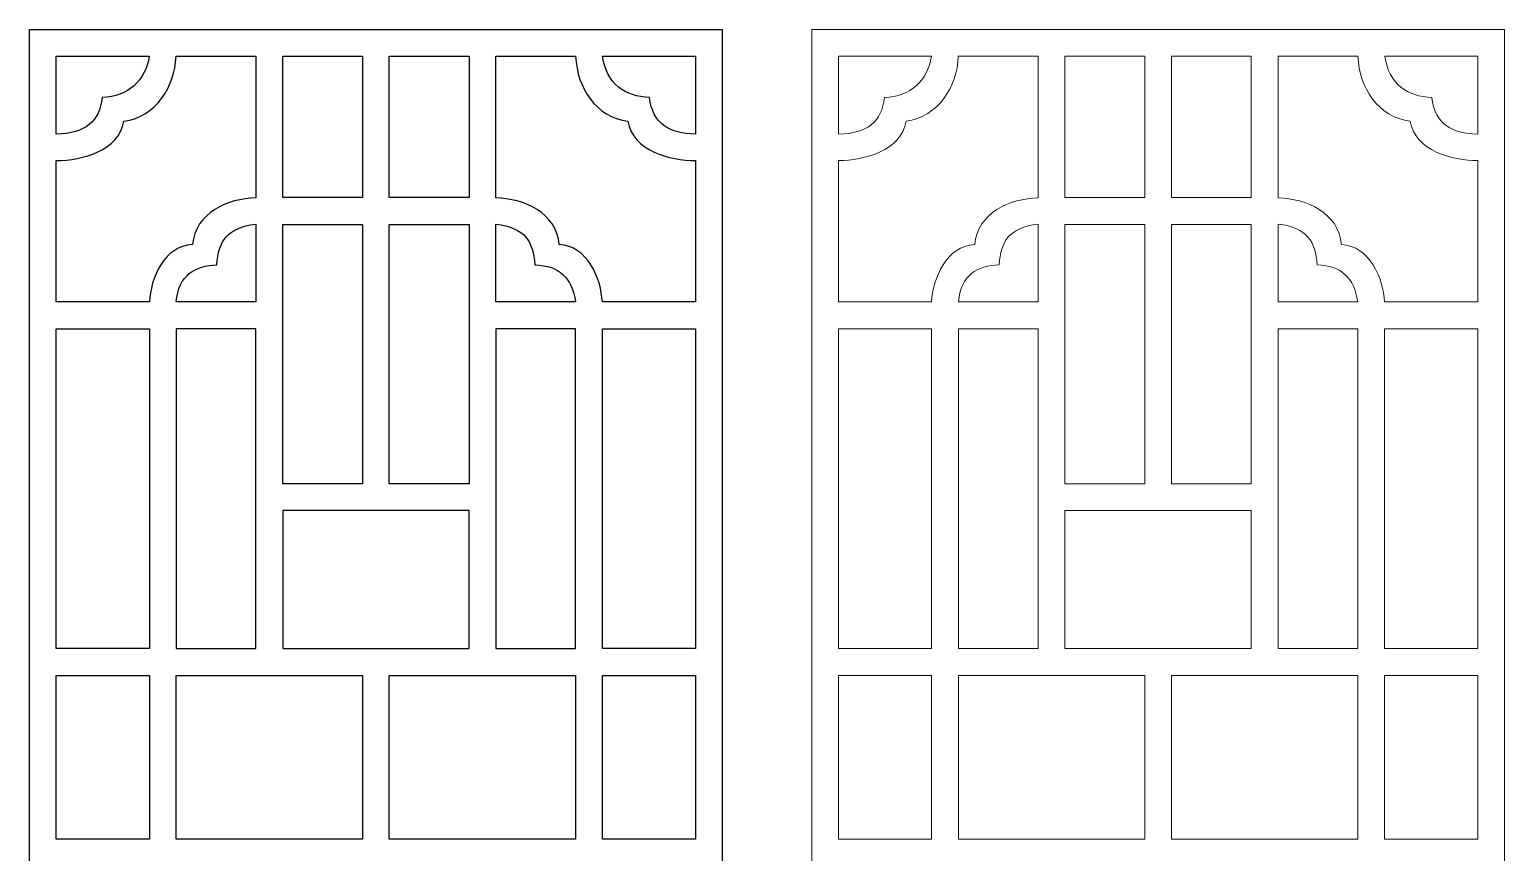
# Model space of a CAD drawing. Header units: centimetres. Extents: x -27.5 to -18.9, y -9.5 to 9.5.
# Drawn here: x -27.5 to -18.87, y 4.68 to 9.5 of the extents above; entities that cross this region are included whole.
import ezdxf

# ---------------------------------------------------------------- set-up
doc = ezdxf.new("R2010")
doc.units = ezdxf.units.CM
doc.header["$MEASUREMENT"] = 0
doc.layers.add('layer 1', color=7, linetype='Continuous')

msp = doc.modelspace()

# ---------------------------------------------------------------- linework, layer by layer
at = {"layer": 'layer 1', "color": 250}
for points, knots in [([(-27.5, -0.97946), (-27.5, -0.97946), (-27.5, -0.97946), (-27.5, -0.97946), (-27.5, -0.97946), (-27.5, -0.97946), (-27.5, -9.5), (-27.5, -9.5), (-27.5, -9.5), (-27.5, -9.5), (-27.34315, -9.5), (-27.34315, -9.5), (-27.34315, -9.5), (-26.09687, -9.5), (-24.85053, -9.5), (-23.60422, -9.5), (-23.60422, -9.5), (-23.60422, -9.5), (-23.44735, -9.5), (-23.44735, -9.5), (-23.44735, -9.5), (-23.44735, -9.5), (-23.44735, -0.97946), (-23.44735, -0.97946), (-23.44735, -0.97946), (-23.44735, -0.97946), (-23.44735, 0.97946), (-23.44735, 0.97946), (-23.44735, 0.97946), (-23.44735, 0.97946), (-23.44735, 9.5), (-23.44735, 9.5), (-23.44735, 9.5), (-24.79824, 9.5), (-26.1491, 9.5), (-27.5, 9.5), (-27.5, 9.5), (-27.5, 9.5), (-27.5, 0.97946), (-27.5, 0.97946), (-27.5, 0.97946), (-27.5, 0.97946), (-27.5, -0.97946), (-27.5, -0.97946)], [0, 0, 0, 0, 0.0833333, 0.0833333, 0.0833333, 0.0833333, 0.1666667, 0.1666667, 0.1666667, 0.1666667, 0.25, 0.25, 0.25, 0.25, 0.3333333, 0.3333333, 0.3333333, 0.3333333, 0.4166667, 0.4166667, 0.4166667, 0.4166667, 0.5, 0.5, 0.5, 0.5, 0.5833333, 0.5833333, 0.5833333, 0.5833333, 0.6666667, 0.6666667, 0.6666667, 0.6666667, 0.75, 0.75, 0.75, 0.75, 0.8333333, 0.8333333, 0.8333333, 0.8333333, 1, 1, 1, 1]), ([(-27.34315, 7.90481), (-27.34315, 7.90481), (-27.34315, 7.90481), (-27.34315, 7.90481), (-27.34315, 7.90481), (-27.34315, 7.90481), (-26.79856, 7.90481), (-26.79856, 7.90481), (-26.79856, 7.90481), (-26.79196, 8.04326), (-26.71147, 8.23476), (-26.54595, 8.24041), (-26.54595, 8.24041), (-26.53061, 8.42752), (-26.33922, 8.50921), (-26.17553, 8.5153), (-26.17553, 8.5153), (-26.17553, 8.5153), (-26.17553, 9.34313), (-26.17553, 9.34313), (-26.17553, 9.34313), (-26.17553, 9.34313), (-26.6424, 9.34313), (-26.6424, 9.34313), (-26.6424, 9.34313), (-26.65088, 9.16404), (-26.75749, 8.98968), (-26.94834, 8.96239), (-26.94834, 8.96239), (-26.97572, 8.79096), (-27.19266, 8.73349), (-27.34315, 8.73255), (-27.34315, 8.73255), (-27.34315, 8.73255), (-27.34315, 7.90481), (-27.34315, 7.90481)], [0, 0, 0, 0, 0.1, 0.1, 0.1, 0.1, 0.2, 0.2, 0.2, 0.2, 0.3, 0.3, 0.3, 0.3, 0.4, 0.4, 0.4, 0.4, 0.5, 0.5, 0.5, 0.5, 0.6, 0.6, 0.6, 0.6, 0.7, 0.7, 0.7, 0.7, 0.8, 0.8, 0.8, 0.8, 1, 1, 1, 1]), ([(-26.79967, 9.34313), (-26.79967, 9.34313), (-26.79967, 9.34313), (-26.79967, 9.34313), (-26.79967, 9.34313), (-26.79967, 9.34313), (-27.34315, 9.34313), (-27.34315, 9.34313), (-27.34315, 9.34313), (-27.34315, 9.34313), (-27.34315, 8.8875), (-27.34315, 8.8875), (-27.34315, 8.8875), (-27.17222, 8.89127), (-27.09045, 8.96128), (-27.0747, 9.1018), (-27.0747, 9.1018), (-26.92271, 9.10881), (-26.82112, 9.19828), (-26.79967, 9.34313)], [0, 0, 0, 0, 0.1666667, 0.1666667, 0.1666667, 0.1666667, 0.3333333, 0.3333333, 0.3333333, 0.3333333, 0.5, 0.5, 0.5, 0.5, 0.6666667, 0.6666667, 0.6666667, 0.6666667, 1, 1, 1, 1]), ([(-25.55211, 9.34313), (-25.55211, 9.34313), (-25.55211, 9.34313), (-25.55211, 9.34313), (-25.55211, 9.34313), (-25.55211, 9.34313), (-26.01865, 9.34313), (-26.01865, 9.34313), (-26.01865, 9.34313), (-26.01865, 9.34313), (-26.01865, 8.51567), (-26.01865, 8.51567), (-26.01865, 8.51567), (-26.01865, 8.51567), (-25.55211, 8.51567), (-25.55211, 8.51567), (-25.55211, 8.51567), (-25.55211, 8.51567), (-25.55211, 9.34313), (-25.55211, 9.34313)], [0, 0, 0, 0, 0.1666667, 0.1666667, 0.1666667, 0.1666667, 0.3333333, 0.3333333, 0.3333333, 0.3333333, 0.5, 0.5, 0.5, 0.5, 0.6666667, 0.6666667, 0.6666667, 0.6666667, 1, 1, 1, 1]), ([(-24.92872, 9.34313), (-24.92872, 9.34313), (-24.92872, 9.34313), (-24.92872, 9.34313), (-24.92872, 9.34313), (-24.92872, 9.34313), (-25.39529, 9.34313), (-25.39529, 9.34313), (-25.39529, 9.34313), (-25.39529, 9.34313), (-25.39529, 8.51567), (-25.39529, 8.51567), (-25.39529, 8.51567), (-25.39529, 8.51567), (-24.92872, 8.51567), (-24.92872, 8.51567), (-24.92872, 8.51567), (-24.92872, 8.51567), (-24.92872, 9.34313), (-24.92872, 9.34313)], [0, 0, 0, 0, 0.1666667, 0.1666667, 0.1666667, 0.1666667, 0.3333333, 0.3333333, 0.3333333, 0.3333333, 0.5, 0.5, 0.5, 0.5, 0.6666667, 0.6666667, 0.6666667, 0.6666667, 1, 1, 1, 1]), ([(-23.60422, 7.90481), (-23.60422, 7.90481), (-23.60422, 7.90481), (-23.60422, 7.90481), (-23.60422, 7.90481), (-23.60422, 7.90481), (-23.60422, 8.73255), (-23.60422, 8.73255), (-23.60422, 8.73255), (-23.75103, 8.73346), (-23.97134, 8.78869), (-23.99907, 8.96239), (-23.99907, 8.96239), (-24.18577, 8.98908), (-24.29613, 9.15536), (-24.30497, 9.34313), (-24.30497, 9.34313), (-24.30497, 9.34313), (-24.77184, 9.34313), (-24.77184, 9.34313), (-24.77184, 9.34313), (-24.77184, 9.34313), (-24.77184, 8.5153), (-24.77184, 8.5153), (-24.77184, 8.5153), (-24.60696, 8.50917), (-24.41701, 8.42739), (-24.40143, 8.24041), (-24.40143, 8.24041), (-24.23748, 8.2348), (-24.15544, 8.04244), (-24.14884, 7.90481), (-24.14884, 7.90481), (-24.14884, 7.90481), (-23.60422, 7.90481), (-23.60422, 7.90481)], [0, 0, 0, 0, 0.1, 0.1, 0.1, 0.1, 0.2, 0.2, 0.2, 0.2, 0.3, 0.3, 0.3, 0.3, 0.4, 0.4, 0.4, 0.4, 0.5, 0.5, 0.5, 0.5, 0.6, 0.6, 0.6, 0.6, 0.7, 0.7, 0.7, 0.7, 0.8, 0.8, 0.8, 0.8, 1, 1, 1, 1]), ([(-23.60422, 8.8875), (-23.60422, 8.8875), (-23.60422, 8.8875), (-23.60422, 8.8875), (-23.60422, 8.8875), (-23.60422, 8.8875), (-23.60422, 9.34313), (-23.60422, 9.34313), (-23.60422, 9.34313), (-23.60422, 9.34313), (-24.14771, 9.34313), (-24.14771, 9.34313), (-24.14771, 9.34313), (-24.12289, 9.17552), (-24.01396, 9.10831), (-23.87267, 9.1018), (-23.87267, 9.1018), (-23.85544, 8.94745), (-23.75577, 8.89085), (-23.60422, 8.8875)], [0, 0, 0, 0, 0.1666667, 0.1666667, 0.1666667, 0.1666667, 0.3333333, 0.3333333, 0.3333333, 0.3333333, 0.5, 0.5, 0.5, 0.5, 0.6666667, 0.6666667, 0.6666667, 0.6666667, 1, 1, 1, 1]), ([(-26.40371, 8.12225), (-26.40371, 8.12225), (-26.40371, 8.12225), (-26.40371, 8.12225), (-26.40371, 8.12225), (-26.5305, 8.11736), (-26.62893, 8.06199), (-26.64146, 7.90481), (-26.64146, 7.90481), (-26.64146, 7.90481), (-26.17553, 7.90481), (-26.17553, 7.90481), (-26.17553, 7.90481), (-26.17553, 7.90481), (-26.17553, 8.36042), (-26.17553, 8.36042), (-26.17553, 8.36042), (-26.34704, 8.33998), (-26.3932, 8.26016), (-26.40371, 8.12225)], [0, 0, 0, 0, 0.1666667, 0.1666667, 0.1666667, 0.1666667, 0.3333333, 0.3333333, 0.3333333, 0.3333333, 0.5, 0.5, 0.5, 0.5, 0.6666667, 0.6666667, 0.6666667, 0.6666667, 1, 1, 1, 1]), ([(-25.55211, 6.84096), (-25.55211, 6.84096), (-25.55211, 6.84096), (-25.55211, 6.84096), (-25.55211, 6.84096), (-25.55211, 6.84096), (-25.55211, 8.3588), (-25.55211, 8.3588), (-25.55211, 8.3588), (-25.55211, 8.3588), (-26.01865, 8.3588), (-26.01865, 8.3588), (-26.01865, 8.3588), (-26.01865, 8.3588), (-26.01865, 6.84096), (-26.01865, 6.84096), (-26.01865, 6.84096), (-26.01865, 6.84096), (-25.55211, 6.84096), (-25.55211, 6.84096)], [0, 0, 0, 0, 0.1666667, 0.1666667, 0.1666667, 0.1666667, 0.3333333, 0.3333333, 0.3333333, 0.3333333, 0.5, 0.5, 0.5, 0.5, 0.6666667, 0.6666667, 0.6666667, 0.6666667, 1, 1, 1, 1]), ([(-25.39529, 6.84096), (-25.39529, 6.84096), (-25.39529, 6.84096), (-25.39529, 6.84096), (-25.39529, 6.84096), (-25.39529, 6.84096), (-24.92872, 6.84096), (-24.92872, 6.84096), (-24.92872, 6.84096), (-24.92872, 6.84096), (-24.92872, 8.3588), (-24.92872, 8.3588), (-24.92872, 8.3588), (-24.92872, 8.3588), (-25.39529, 8.3588), (-25.39529, 8.3588), (-25.39529, 8.3588), (-25.39529, 8.3588), (-25.39529, 6.84096), (-25.39529, 6.84096)], [0, 0, 0, 0, 0.1666667, 0.1666667, 0.1666667, 0.1666667, 0.3333333, 0.3333333, 0.3333333, 0.3333333, 0.5, 0.5, 0.5, 0.5, 0.6666667, 0.6666667, 0.6666667, 0.6666667, 1, 1, 1, 1]), ([(-24.30594, 7.90493), (-24.30594, 7.90493), (-24.30594, 7.90493), (-24.30594, 7.90493), (-24.30594, 7.90493), (-24.32626, 8.04676), (-24.40048, 8.11672), (-24.54366, 8.12225), (-24.54366, 8.12225), (-24.55414, 8.25908), (-24.59916, 8.33985), (-24.77184, 8.36042), (-24.77184, 8.36042), (-24.77184, 8.36042), (-24.77184, 7.90481), (-24.77184, 7.90481), (-24.77184, 7.90481), (-24.77184, 7.90481), (-24.30591, 7.90481), (-24.30591, 7.90481), (-24.30591, 7.90481), (-24.30591, 7.90481), (-24.30594, 7.90493), (-24.30594, 7.90493)], [0, 0, 0, 0, 0.1428571, 0.1428571, 0.1428571, 0.1428571, 0.2857143, 0.2857143, 0.2857143, 0.2857143, 0.4285714, 0.4285714, 0.4285714, 0.4285714, 0.5714286, 0.5714286, 0.5714286, 0.5714286, 0.7142857, 0.7142857, 0.7142857, 0.7142857, 1, 1, 1, 1]), ([(-27.34315, 5.87569), (-27.34315, 5.87569), (-27.34315, 5.87569), (-27.34315, 5.87569), (-27.34315, 5.87569), (-27.34315, 5.87569), (-26.79894, 5.87569), (-26.79894, 5.87569), (-26.79894, 5.87569), (-26.79894, 5.87569), (-26.79894, 7.74794), (-26.79894, 7.74794), (-26.79894, 7.74794), (-26.79894, 7.74794), (-27.34315, 7.74794), (-27.34315, 7.74794), (-27.34315, 7.74794), (-27.34315, 7.74794), (-27.34315, 5.87569), (-27.34315, 5.87569)], [0, 0, 0, 0, 0.1666667, 0.1666667, 0.1666667, 0.1666667, 0.3333333, 0.3333333, 0.3333333, 0.3333333, 0.5, 0.5, 0.5, 0.5, 0.6666667, 0.6666667, 0.6666667, 0.6666667, 1, 1, 1, 1]), ([(-26.17553, 5.87569), (-26.17553, 5.87569), (-26.17553, 5.87569), (-26.17553, 5.87569), (-26.17553, 5.87569), (-26.17553, 5.87569), (-26.6421, 5.87569), (-26.6421, 5.87569), (-26.6421, 5.87569), (-26.6421, 6.21486), (-26.6421, 7.40875), (-26.6421, 7.74794), (-26.6421, 7.74794), (-26.6421, 7.74794), (-26.17553, 7.74794), (-26.17553, 7.74794), (-26.17553, 7.74794), (-26.17553, 7.40875), (-26.17553, 6.21486), (-26.17553, 5.87569)], [0, 0, 0, 0, 0.1666667, 0.1666667, 0.1666667, 0.1666667, 0.3333333, 0.3333333, 0.3333333, 0.3333333, 0.5, 0.5, 0.5, 0.5, 0.6666667, 0.6666667, 0.6666667, 0.6666667, 1, 1, 1, 1]), ([(-24.77184, 5.87569), (-24.77184, 5.87569), (-24.77184, 5.87569), (-24.77184, 5.87569), (-24.77184, 5.87569), (-24.77184, 6.21486), (-24.77184, 7.40875), (-24.77184, 7.74794), (-24.77184, 7.74794), (-24.77184, 7.74794), (-24.30527, 7.74794), (-24.30527, 7.74794), (-24.30527, 7.74794), (-24.30527, 7.40875), (-24.30527, 6.21486), (-24.30527, 5.87569), (-24.30527, 5.87569), (-24.30527, 5.87569), (-24.77184, 5.87569), (-24.77184, 5.87569)], [0, 0, 0, 0, 0.1666667, 0.1666667, 0.1666667, 0.1666667, 0.3333333, 0.3333333, 0.3333333, 0.3333333, 0.5, 0.5, 0.5, 0.5, 0.6666667, 0.6666667, 0.6666667, 0.6666667, 1, 1, 1, 1]), ([(-23.60422, 5.87569), (-23.60422, 5.87569), (-23.60422, 5.87569), (-23.60422, 5.87569), (-23.60422, 5.87569), (-23.60422, 5.87569), (-23.60422, 7.74794), (-23.60422, 7.74794), (-23.60422, 7.74794), (-23.60422, 7.74794), (-24.14842, 7.74794), (-24.14842, 7.74794), (-24.14842, 7.74794), (-24.14842, 7.74794), (-24.14842, 5.87569), (-24.14842, 5.87569), (-24.14842, 5.87569), (-24.14842, 5.87569), (-23.60422, 5.87569), (-23.60422, 5.87569)], [0, 0, 0, 0, 0.1666667, 0.1666667, 0.1666667, 0.1666667, 0.3333333, 0.3333333, 0.3333333, 0.3333333, 0.5, 0.5, 0.5, 0.5, 0.6666667, 0.6666667, 0.6666667, 0.6666667, 1, 1, 1, 1]), ([(-24.92872, 6.68409), (-24.92872, 6.68409), (-24.92872, 6.68409), (-24.92872, 6.68409), (-24.92872, 6.68409), (-24.92872, 6.68409), (-24.92872, 5.87569), (-24.92872, 5.87569), (-24.92872, 5.87569), (-24.92872, 5.87569), (-26.01865, 5.87569), (-26.01865, 5.87569), (-26.01865, 5.87569), (-26.01865, 5.87569), (-26.01865, 6.68409), (-26.01865, 6.68409), (-26.01865, 6.68409), (-26.01865, 6.68409), (-24.92872, 6.68409), (-24.92872, 6.68409)], [0, 0, 0, 0, 0.1666667, 0.1666667, 0.1666667, 0.1666667, 0.3333333, 0.3333333, 0.3333333, 0.3333333, 0.5, 0.5, 0.5, 0.5, 0.6666667, 0.6666667, 0.6666667, 0.6666667, 1, 1, 1, 1]), ([(-26.79894, 5.71882), (-26.79894, 5.71882), (-27.34315, 5.71882), (-27.34315, 5.71882), (-27.34315, 5.71882), (-27.34315, 5.71882), (-27.34315, 4.76062), (-27.34315, 4.76062), (-27.34315, 4.76062), (-27.34315, 4.76062), (-26.79894, 4.76062), (-26.79894, 4.76062), (-26.79894, 4.76062), (-26.79894, 4.76062), (-26.79894, 5.71882), (-26.79894, 5.71882)], [0, 0, 0, 0, 0.2, 0.2, 0.2, 0.2, 0.4, 0.4, 0.4, 0.4, 0.6, 0.6, 0.6, 0.6, 1, 1, 1, 1]), ([(-25.55211, 5.71882), (-25.55211, 5.71882), (-25.55211, 5.71882), (-25.55211, 5.71882), (-25.55211, 5.71882), (-25.55211, 5.71882), (-26.6421, 5.71882), (-26.6421, 5.71882), (-26.6421, 5.71882), (-26.6421, 5.71882), (-26.6421, 4.76062), (-26.6421, 4.76062), (-26.6421, 4.76062), (-26.6421, 4.76062), (-25.55211, 4.76062), (-25.55211, 4.76062), (-25.55211, 4.76062), (-25.55211, 4.76062), (-25.55211, 5.71882), (-25.55211, 5.71882)], [0, 0, 0, 0, 0.1666667, 0.1666667, 0.1666667, 0.1666667, 0.3333333, 0.3333333, 0.3333333, 0.3333333, 0.5, 0.5, 0.5, 0.5, 0.6666667, 0.6666667, 0.6666667, 0.6666667, 1, 1, 1, 1]), ([(-24.30527, 5.71882), (-24.30527, 5.71882), (-24.30527, 5.71882), (-24.30527, 5.71882), (-24.30527, 5.71882), (-24.30527, 5.71882), (-25.39529, 5.71882), (-25.39529, 5.71882), (-25.39529, 5.71882), (-25.39529, 5.71882), (-25.39529, 4.76062), (-25.39529, 4.76062), (-25.39529, 4.76062), (-25.39529, 4.76062), (-24.30527, 4.76062), (-24.30527, 4.76062), (-24.30527, 4.76062), (-24.30527, 4.76062), (-24.30527, 5.71882), (-24.30527, 5.71882)], [0, 0, 0, 0, 0.1666667, 0.1666667, 0.1666667, 0.1666667, 0.3333333, 0.3333333, 0.3333333, 0.3333333, 0.5, 0.5, 0.5, 0.5, 0.6666667, 0.6666667, 0.6666667, 0.6666667, 1, 1, 1, 1]), ([(-23.60422, 5.71882), (-23.60422, 5.71882), (-23.60422, 5.71882), (-23.60422, 5.71882), (-23.60422, 5.71882), (-23.60422, 5.71882), (-24.14842, 5.71882), (-24.14842, 5.71882), (-24.14842, 5.71882), (-24.14842, 5.71882), (-24.14842, 4.76062), (-24.14842, 4.76062), (-24.14842, 4.76062), (-24.14842, 4.76062), (-23.60422, 4.76062), (-23.60422, 4.76062), (-23.60422, 4.76062), (-23.60422, 4.76062), (-23.60422, 5.71882), (-23.60422, 5.71882)], [0, 0, 0, 0, 0.1666667, 0.1666667, 0.1666667, 0.1666667, 0.3333333, 0.3333333, 0.3333333, 0.3333333, 0.5, 0.5, 0.5, 0.5, 0.6666667, 0.6666667, 0.6666667, 0.6666667, 1, 1, 1, 1])]:
    msp.add_open_spline(points, degree=3, knots=knots, dxfattribs=at)
at = {"layer": 'layer 1', "color": 7, "lineweight": 9}
for points, knots in [([(-22.92398, -0.97946), (-22.92398, -0.97946), (-22.92398, -0.97946), (-22.92398, -0.97946), (-22.92398, -0.97946), (-22.92398, -0.97946), (-22.92398, -9.5), (-22.92398, -9.5), (-22.92398, -9.5), (-22.92398, -9.5), (-22.76713, -9.5), (-22.76713, -9.5), (-22.76713, -9.5), (-21.52085, -9.5), (-20.27451, -9.5), (-19.0282, -9.5), (-19.0282, -9.5), (-19.0282, -9.5), (-18.87133, -9.5), (-18.87133, -9.5), (-18.87133, -9.5), (-18.87133, -9.5), (-18.87133, -0.97946), (-18.87133, -0.97946), (-18.87133, -0.97946), (-18.87133, -0.97946), (-18.87133, 0.97946), (-18.87133, 0.97946), (-18.87133, 0.97946), (-18.87133, 0.97946), (-18.87133, 9.5), (-18.87133, 9.5), (-18.87133, 9.5), (-20.22222, 9.5), (-21.57308, 9.5), (-22.92398, 9.5), (-22.92398, 9.5), (-22.92398, 9.5), (-22.92398, 0.97946), (-22.92398, 0.97946), (-22.92398, 0.97946), (-22.92398, 0.97946), (-22.92398, -0.97946), (-22.92398, -0.97946)], [0, 0, 0, 0, 0.0833333, 0.0833333, 0.0833333, 0.0833333, 0.1666667, 0.1666667, 0.1666667, 0.1666667, 0.25, 0.25, 0.25, 0.25, 0.3333333, 0.3333333, 0.3333333, 0.3333333, 0.4166667, 0.4166667, 0.4166667, 0.4166667, 0.5, 0.5, 0.5, 0.5, 0.5833333, 0.5833333, 0.5833333, 0.5833333, 0.6666667, 0.6666667, 0.6666667, 0.6666667, 0.75, 0.75, 0.75, 0.75, 0.8333333, 0.8333333, 0.8333333, 0.8333333, 1, 1, 1, 1]), ([(-22.76713, 7.90481), (-22.76713, 7.90481), (-22.76713, 7.90481), (-22.76713, 7.90481), (-22.76713, 7.90481), (-22.76713, 7.90481), (-22.22254, 7.90481), (-22.22254, 7.90481), (-22.22254, 7.90481), (-22.21594, 8.04326), (-22.13545, 8.23476), (-21.96993, 8.24041), (-21.96993, 8.24041), (-21.95459, 8.42752), (-21.7632, 8.50921), (-21.59951, 8.5153), (-21.59951, 8.5153), (-21.59951, 8.5153), (-21.59951, 9.34313), (-21.59951, 9.34313), (-21.59951, 9.34313), (-21.59951, 9.34313), (-22.06638, 9.34313), (-22.06638, 9.34313), (-22.06638, 9.34313), (-22.07486, 9.16404), (-22.18147, 8.98968), (-22.37232, 8.96239), (-22.37232, 8.96239), (-22.3997, 8.79096), (-22.61664, 8.73349), (-22.76713, 8.73255), (-22.76713, 8.73255), (-22.76713, 8.73255), (-22.76713, 7.90481), (-22.76713, 7.90481)], [0, 0, 0, 0, 0.1, 0.1, 0.1, 0.1, 0.2, 0.2, 0.2, 0.2, 0.3, 0.3, 0.3, 0.3, 0.4, 0.4, 0.4, 0.4, 0.5, 0.5, 0.5, 0.5, 0.6, 0.6, 0.6, 0.6, 0.7, 0.7, 0.7, 0.7, 0.8, 0.8, 0.8, 0.8, 1, 1, 1, 1]), ([(-22.22365, 9.34313), (-22.22365, 9.34313), (-22.22365, 9.34313), (-22.22365, 9.34313), (-22.22365, 9.34313), (-22.22365, 9.34313), (-22.76713, 9.34313), (-22.76713, 9.34313), (-22.76713, 9.34313), (-22.76713, 9.34313), (-22.76713, 8.8875), (-22.76713, 8.8875), (-22.76713, 8.8875), (-22.5962, 8.89127), (-22.51443, 8.96128), (-22.49868, 9.1018), (-22.49868, 9.1018), (-22.34669, 9.10881), (-22.2451, 9.19828), (-22.22365, 9.34313)], [0, 0, 0, 0, 0.1666667, 0.1666667, 0.1666667, 0.1666667, 0.3333333, 0.3333333, 0.3333333, 0.3333333, 0.5, 0.5, 0.5, 0.5, 0.6666667, 0.6666667, 0.6666667, 0.6666667, 1, 1, 1, 1]), ([(-20.97609, 9.34313), (-20.97609, 9.34313), (-20.97609, 9.34313), (-20.97609, 9.34313), (-20.97609, 9.34313), (-20.97609, 9.34313), (-21.44263, 9.34313), (-21.44263, 9.34313), (-21.44263, 9.34313), (-21.44263, 9.34313), (-21.44263, 8.51567), (-21.44263, 8.51567), (-21.44263, 8.51567), (-21.44263, 8.51567), (-20.97609, 8.51567), (-20.97609, 8.51567), (-20.97609, 8.51567), (-20.97609, 8.51567), (-20.97609, 9.34313), (-20.97609, 9.34313)], [0, 0, 0, 0, 0.1666667, 0.1666667, 0.1666667, 0.1666667, 0.3333333, 0.3333333, 0.3333333, 0.3333333, 0.5, 0.5, 0.5, 0.5, 0.6666667, 0.6666667, 0.6666667, 0.6666667, 1, 1, 1, 1]), ([(-20.3527, 9.34313), (-20.3527, 9.34313), (-20.3527, 9.34313), (-20.3527, 9.34313), (-20.3527, 9.34313), (-20.3527, 9.34313), (-20.81927, 9.34313), (-20.81927, 9.34313), (-20.81927, 9.34313), (-20.81927, 9.34313), (-20.81927, 8.51567), (-20.81927, 8.51567), (-20.81927, 8.51567), (-20.81927, 8.51567), (-20.3527, 8.51567), (-20.3527, 8.51567), (-20.3527, 8.51567), (-20.3527, 8.51567), (-20.3527, 9.34313), (-20.3527, 9.34313)], [0, 0, 0, 0, 0.1666667, 0.1666667, 0.1666667, 0.1666667, 0.3333333, 0.3333333, 0.3333333, 0.3333333, 0.5, 0.5, 0.5, 0.5, 0.6666667, 0.6666667, 0.6666667, 0.6666667, 1, 1, 1, 1]), ([(-19.0282, 7.90481), (-19.0282, 7.90481), (-19.0282, 7.90481), (-19.0282, 7.90481), (-19.0282, 7.90481), (-19.0282, 7.90481), (-19.0282, 8.73255), (-19.0282, 8.73255), (-19.0282, 8.73255), (-19.17501, 8.73346), (-19.39532, 8.78869), (-19.42305, 8.96239), (-19.42305, 8.96239), (-19.60975, 8.98908), (-19.72011, 9.15536), (-19.72895, 9.34313), (-19.72895, 9.34313), (-19.72895, 9.34313), (-20.19582, 9.34313), (-20.19582, 9.34313), (-20.19582, 9.34313), (-20.19582, 9.34313), (-20.19582, 8.5153), (-20.19582, 8.5153), (-20.19582, 8.5153), (-20.03094, 8.50917), (-19.84099, 8.42739), (-19.82541, 8.24041), (-19.82541, 8.24041), (-19.66146, 8.2348), (-19.57942, 8.04244), (-19.57282, 7.90481), (-19.57282, 7.90481), (-19.57282, 7.90481), (-19.0282, 7.90481), (-19.0282, 7.90481)], [0, 0, 0, 0, 0.1, 0.1, 0.1, 0.1, 0.2, 0.2, 0.2, 0.2, 0.3, 0.3, 0.3, 0.3, 0.4, 0.4, 0.4, 0.4, 0.5, 0.5, 0.5, 0.5, 0.6, 0.6, 0.6, 0.6, 0.7, 0.7, 0.7, 0.7, 0.8, 0.8, 0.8, 0.8, 1, 1, 1, 1]), ([(-19.0282, 8.8875), (-19.0282, 8.8875), (-19.0282, 8.8875), (-19.0282, 8.8875), (-19.0282, 8.8875), (-19.0282, 8.8875), (-19.0282, 9.34313), (-19.0282, 9.34313), (-19.0282, 9.34313), (-19.0282, 9.34313), (-19.57169, 9.34313), (-19.57169, 9.34313), (-19.57169, 9.34313), (-19.54687, 9.17552), (-19.43794, 9.10831), (-19.29665, 9.1018), (-19.29665, 9.1018), (-19.27942, 8.94745), (-19.17975, 8.89085), (-19.0282, 8.8875)], [0, 0, 0, 0, 0.1666667, 0.1666667, 0.1666667, 0.1666667, 0.3333333, 0.3333333, 0.3333333, 0.3333333, 0.5, 0.5, 0.5, 0.5, 0.6666667, 0.6666667, 0.6666667, 0.6666667, 1, 1, 1, 1]), ([(-21.82769, 8.12225), (-21.82769, 8.12225), (-21.82769, 8.12225), (-21.82769, 8.12225), (-21.82769, 8.12225), (-21.95448, 8.11736), (-22.05291, 8.06199), (-22.06544, 7.90481), (-22.06544, 7.90481), (-22.06544, 7.90481), (-21.59951, 7.90481), (-21.59951, 7.90481), (-21.59951, 7.90481), (-21.59951, 7.90481), (-21.59951, 8.36042), (-21.59951, 8.36042), (-21.59951, 8.36042), (-21.77102, 8.33998), (-21.81718, 8.26016), (-21.82769, 8.12225)], [0, 0, 0, 0, 0.1666667, 0.1666667, 0.1666667, 0.1666667, 0.3333333, 0.3333333, 0.3333333, 0.3333333, 0.5, 0.5, 0.5, 0.5, 0.6666667, 0.6666667, 0.6666667, 0.6666667, 1, 1, 1, 1]), ([(-20.97609, 6.84096), (-20.97609, 6.84096), (-20.97609, 6.84096), (-20.97609, 6.84096), (-20.97609, 6.84096), (-20.97609, 6.84096), (-20.97609, 8.3588), (-20.97609, 8.3588), (-20.97609, 8.3588), (-20.97609, 8.3588), (-21.44263, 8.3588), (-21.44263, 8.3588), (-21.44263, 8.3588), (-21.44263, 8.3588), (-21.44263, 6.84096), (-21.44263, 6.84096), (-21.44263, 6.84096), (-21.44263, 6.84096), (-20.97609, 6.84096), (-20.97609, 6.84096)], [0, 0, 0, 0, 0.1666667, 0.1666667, 0.1666667, 0.1666667, 0.3333333, 0.3333333, 0.3333333, 0.3333333, 0.5, 0.5, 0.5, 0.5, 0.6666667, 0.6666667, 0.6666667, 0.6666667, 1, 1, 1, 1]), ([(-20.81927, 6.84096), (-20.81927, 6.84096), (-20.81927, 6.84096), (-20.81927, 6.84096), (-20.81927, 6.84096), (-20.81927, 6.84096), (-20.3527, 6.84096), (-20.3527, 6.84096), (-20.3527, 6.84096), (-20.3527, 6.84096), (-20.3527, 8.3588), (-20.3527, 8.3588), (-20.3527, 8.3588), (-20.3527, 8.3588), (-20.81927, 8.3588), (-20.81927, 8.3588), (-20.81927, 8.3588), (-20.81927, 8.3588), (-20.81927, 6.84096), (-20.81927, 6.84096)], [0, 0, 0, 0, 0.1666667, 0.1666667, 0.1666667, 0.1666667, 0.3333333, 0.3333333, 0.3333333, 0.3333333, 0.5, 0.5, 0.5, 0.5, 0.6666667, 0.6666667, 0.6666667, 0.6666667, 1, 1, 1, 1]), ([(-19.72992, 7.90493), (-19.72992, 7.90493), (-19.72992, 7.90493), (-19.72992, 7.90493), (-19.72992, 7.90493), (-19.75024, 8.04676), (-19.82446, 8.11672), (-19.96764, 8.12225), (-19.96764, 8.12225), (-19.97812, 8.25908), (-20.02314, 8.33985), (-20.19582, 8.36042), (-20.19582, 8.36042), (-20.19582, 8.36042), (-20.19582, 7.90481), (-20.19582, 7.90481), (-20.19582, 7.90481), (-20.19582, 7.90481), (-19.72989, 7.90481), (-19.72989, 7.90481), (-19.72989, 7.90481), (-19.72989, 7.90481), (-19.72992, 7.90493), (-19.72992, 7.90493)], [0, 0, 0, 0, 0.1428571, 0.1428571, 0.1428571, 0.1428571, 0.2857143, 0.2857143, 0.2857143, 0.2857143, 0.4285714, 0.4285714, 0.4285714, 0.4285714, 0.5714286, 0.5714286, 0.5714286, 0.5714286, 0.7142857, 0.7142857, 0.7142857, 0.7142857, 1, 1, 1, 1]), ([(-22.76713, 5.87569), (-22.76713, 5.87569), (-22.76713, 5.87569), (-22.76713, 5.87569), (-22.76713, 5.87569), (-22.76713, 5.87569), (-22.22292, 5.87569), (-22.22292, 5.87569), (-22.22292, 5.87569), (-22.22292, 5.87569), (-22.22292, 7.74794), (-22.22292, 7.74794), (-22.22292, 7.74794), (-22.22292, 7.74794), (-22.76713, 7.74794), (-22.76713, 7.74794), (-22.76713, 7.74794), (-22.76713, 7.74794), (-22.76713, 5.87569), (-22.76713, 5.87569)], [0, 0, 0, 0, 0.1666667, 0.1666667, 0.1666667, 0.1666667, 0.3333333, 0.3333333, 0.3333333, 0.3333333, 0.5, 0.5, 0.5, 0.5, 0.6666667, 0.6666667, 0.6666667, 0.6666667, 1, 1, 1, 1]), ([(-21.59951, 5.87569), (-21.59951, 5.87569), (-21.59951, 5.87569), (-21.59951, 5.87569), (-21.59951, 5.87569), (-21.59951, 5.87569), (-22.06608, 5.87569), (-22.06608, 5.87569), (-22.06608, 5.87569), (-22.06608, 6.21486), (-22.06608, 7.40875), (-22.06608, 7.74794), (-22.06608, 7.74794), (-22.06608, 7.74794), (-21.59951, 7.74794), (-21.59951, 7.74794), (-21.59951, 7.74794), (-21.59951, 7.40875), (-21.59951, 6.21486), (-21.59951, 5.87569)], [0, 0, 0, 0, 0.1666667, 0.1666667, 0.1666667, 0.1666667, 0.3333333, 0.3333333, 0.3333333, 0.3333333, 0.5, 0.5, 0.5, 0.5, 0.6666667, 0.6666667, 0.6666667, 0.6666667, 1, 1, 1, 1]), ([(-20.19582, 5.87569), (-20.19582, 5.87569), (-20.19582, 5.87569), (-20.19582, 5.87569), (-20.19582, 5.87569), (-20.19582, 6.21486), (-20.19582, 7.40875), (-20.19582, 7.74794), (-20.19582, 7.74794), (-20.19582, 7.74794), (-19.72925, 7.74794), (-19.72925, 7.74794), (-19.72925, 7.74794), (-19.72925, 7.40875), (-19.72925, 6.21486), (-19.72925, 5.87569), (-19.72925, 5.87569), (-19.72925, 5.87569), (-20.19582, 5.87569), (-20.19582, 5.87569)], [0, 0, 0, 0, 0.1666667, 0.1666667, 0.1666667, 0.1666667, 0.3333333, 0.3333333, 0.3333333, 0.3333333, 0.5, 0.5, 0.5, 0.5, 0.6666667, 0.6666667, 0.6666667, 0.6666667, 1, 1, 1, 1]), ([(-19.0282, 5.87569), (-19.0282, 5.87569), (-19.0282, 5.87569), (-19.0282, 5.87569), (-19.0282, 5.87569), (-19.0282, 5.87569), (-19.0282, 7.74794), (-19.0282, 7.74794), (-19.0282, 7.74794), (-19.0282, 7.74794), (-19.5724, 7.74794), (-19.5724, 7.74794), (-19.5724, 7.74794), (-19.5724, 7.74794), (-19.5724, 5.87569), (-19.5724, 5.87569), (-19.5724, 5.87569), (-19.5724, 5.87569), (-19.0282, 5.87569), (-19.0282, 5.87569)], [0, 0, 0, 0, 0.1666667, 0.1666667, 0.1666667, 0.1666667, 0.3333333, 0.3333333, 0.3333333, 0.3333333, 0.5, 0.5, 0.5, 0.5, 0.6666667, 0.6666667, 0.6666667, 0.6666667, 1, 1, 1, 1]), ([(-20.3527, 6.68409), (-20.3527, 6.68409), (-20.3527, 6.68409), (-20.3527, 6.68409), (-20.3527, 6.68409), (-20.3527, 6.68409), (-20.3527, 5.87569), (-20.3527, 5.87569), (-20.3527, 5.87569), (-20.3527, 5.87569), (-21.44263, 5.87569), (-21.44263, 5.87569), (-21.44263, 5.87569), (-21.44263, 5.87569), (-21.44263, 6.68409), (-21.44263, 6.68409), (-21.44263, 6.68409), (-21.44263, 6.68409), (-20.3527, 6.68409), (-20.3527, 6.68409)], [0, 0, 0, 0, 0.1666667, 0.1666667, 0.1666667, 0.1666667, 0.3333333, 0.3333333, 0.3333333, 0.3333333, 0.5, 0.5, 0.5, 0.5, 0.6666667, 0.6666667, 0.6666667, 0.6666667, 1, 1, 1, 1]), ([(-22.22292, 5.71882), (-22.22292, 5.71882), (-22.76713, 5.71882), (-22.76713, 5.71882), (-22.76713, 5.71882), (-22.76713, 5.71882), (-22.76713, 4.76062), (-22.76713, 4.76062), (-22.76713, 4.76062), (-22.76713, 4.76062), (-22.22292, 4.76062), (-22.22292, 4.76062), (-22.22292, 4.76062), (-22.22292, 4.76062), (-22.22292, 5.71882), (-22.22292, 5.71882)], [0, 0, 0, 0, 0.2, 0.2, 0.2, 0.2, 0.4, 0.4, 0.4, 0.4, 0.6, 0.6, 0.6, 0.6, 1, 1, 1, 1]), ([(-20.97609, 5.71882), (-20.97609, 5.71882), (-20.97609, 5.71882), (-20.97609, 5.71882), (-20.97609, 5.71882), (-20.97609, 5.71882), (-22.06608, 5.71882), (-22.06608, 5.71882), (-22.06608, 5.71882), (-22.06608, 5.71882), (-22.06608, 4.76062), (-22.06608, 4.76062), (-22.06608, 4.76062), (-22.06608, 4.76062), (-20.97609, 4.76062), (-20.97609, 4.76062), (-20.97609, 4.76062), (-20.97609, 4.76062), (-20.97609, 5.71882), (-20.97609, 5.71882)], [0, 0, 0, 0, 0.1666667, 0.1666667, 0.1666667, 0.1666667, 0.3333333, 0.3333333, 0.3333333, 0.3333333, 0.5, 0.5, 0.5, 0.5, 0.6666667, 0.6666667, 0.6666667, 0.6666667, 1, 1, 1, 1]), ([(-19.72925, 5.71882), (-19.72925, 5.71882), (-19.72925, 5.71882), (-19.72925, 5.71882), (-19.72925, 5.71882), (-19.72925, 5.71882), (-20.81927, 5.71882), (-20.81927, 5.71882), (-20.81927, 5.71882), (-20.81927, 5.71882), (-20.81927, 4.76062), (-20.81927, 4.76062), (-20.81927, 4.76062), (-20.81927, 4.76062), (-19.72925, 4.76062), (-19.72925, 4.76062), (-19.72925, 4.76062), (-19.72925, 4.76062), (-19.72925, 5.71882), (-19.72925, 5.71882)], [0, 0, 0, 0, 0.1666667, 0.1666667, 0.1666667, 0.1666667, 0.3333333, 0.3333333, 0.3333333, 0.3333333, 0.5, 0.5, 0.5, 0.5, 0.6666667, 0.6666667, 0.6666667, 0.6666667, 1, 1, 1, 1]), ([(-19.0282, 5.71882), (-19.0282, 5.71882), (-19.0282, 5.71882), (-19.0282, 5.71882), (-19.0282, 5.71882), (-19.0282, 5.71882), (-19.5724, 5.71882), (-19.5724, 5.71882), (-19.5724, 5.71882), (-19.5724, 5.71882), (-19.5724, 4.76062), (-19.5724, 4.76062), (-19.5724, 4.76062), (-19.5724, 4.76062), (-19.0282, 4.76062), (-19.0282, 4.76062), (-19.0282, 4.76062), (-19.0282, 4.76062), (-19.0282, 5.71882), (-19.0282, 5.71882)], [0, 0, 0, 0, 0.1666667, 0.1666667, 0.1666667, 0.1666667, 0.3333333, 0.3333333, 0.3333333, 0.3333333, 0.5, 0.5, 0.5, 0.5, 0.6666667, 0.6666667, 0.6666667, 0.6666667, 1, 1, 1, 1])]:
    msp.add_open_spline(points, degree=3, knots=knots, dxfattribs=at)

doc.saveas('drawing.dxf')
